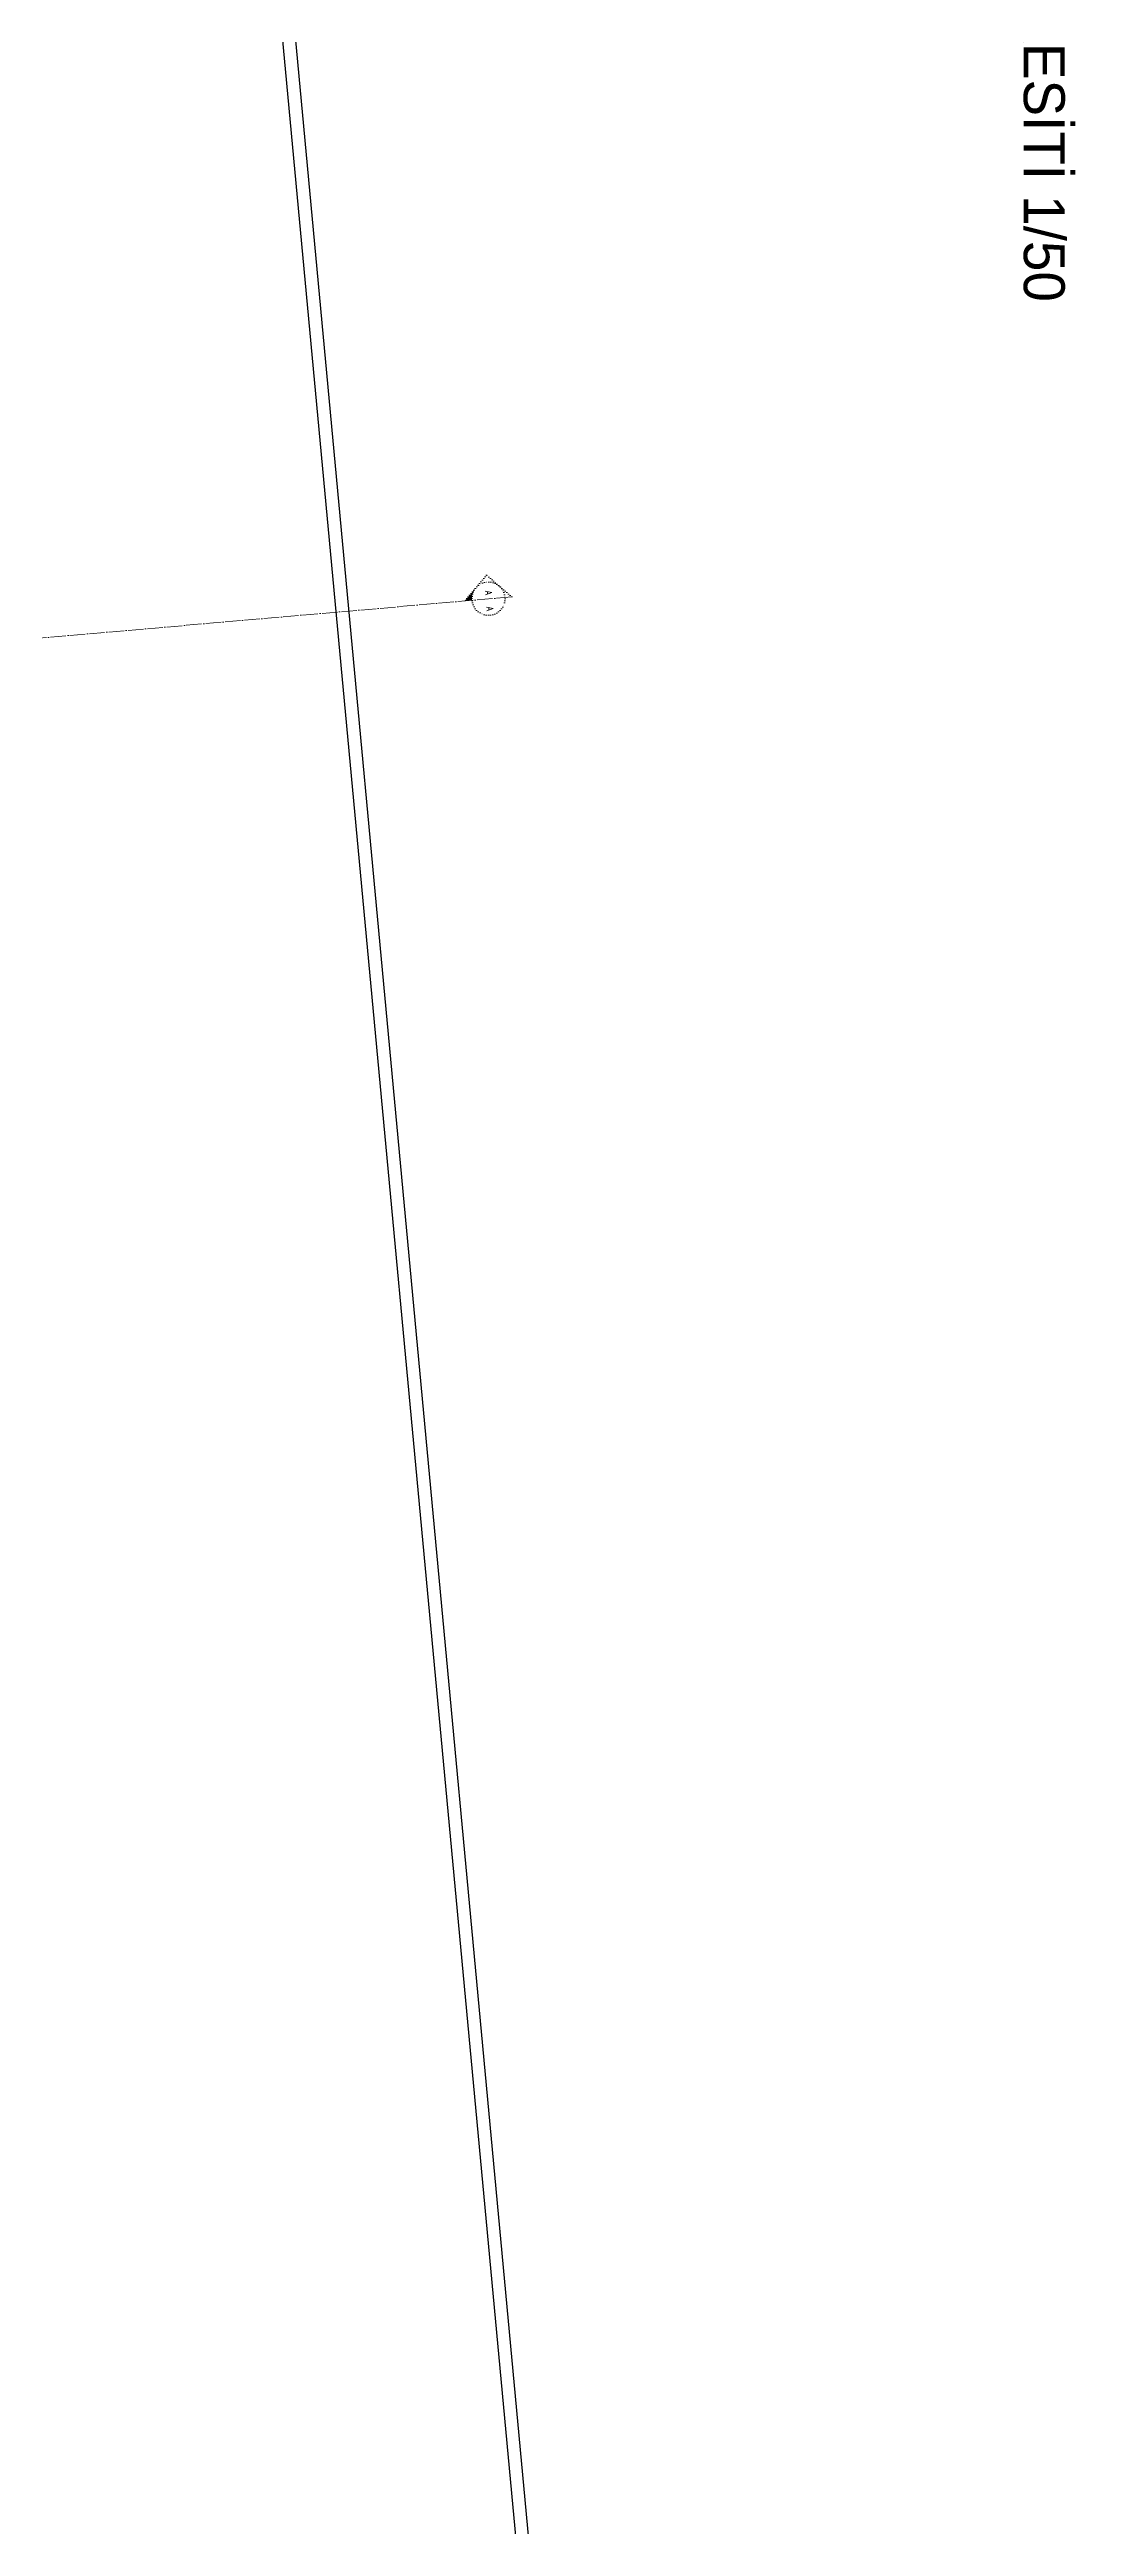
# Model space of a CAD drawing. Header units: millimetres. Extents: x -16104 to 67872, y -88009 to 12107.
# Drawn here: x 2562 to 2963, y -6407 to -5439 of the extents above; entities that cross this region are included whole.
import ezdxf
from ezdxf.enums import TextEntityAlignment as Align

# ---------------------------------------------------------------- set-up
doc = ezdxf.new("R2010")
doc.units = ezdxf.units.MM
doc.linetypes.add('ACAD_ISO04W100', pattern=[30, 24, -3, 0, -3])
doc.linetypes.add('ACAD_ISO07W100', pattern=[3, 0, -3])
for name, color, linetype, lineweight in [('AKS', 1, 'ACAD_ISO07W100', 5), ('duvar', 123, 'Continuous', 25), ('TARAMA', 8, 'Continuous', 15)]:
    doc.layers.add(name, color=color, linetype=linetype, lineweight=lineweight)
doc.styles.add('DIMENSIONS', font='simplex', dxfattribs={"width": 0.8})
doc.styles.add('ÖLÇÜ-50', font='comic.ttf', dxfattribs={"height": 12.5})

# ---------------------------------------------------------------- blocks, each defined once
blk = doc.blocks.new('tyl')
at = {"layer": 'AKS'}
blk.add_hatch(color=1, dxfattribs=at).paths.add_polyline_path([(-20704.5, 8473.8), (-20687.7, 8493.5, 0.198912), (-20693.8, 8474.6)])
blk.add_hatch(color=1, dxfattribs=at).paths.add_polyline_path([(-20704.5, 8473.8), (-20687.7, 8493.5, 0.198912), (-20693.8, 8474.6)])
at = {"layer": 'AKS', "color": 1, "linetype": 'ACAD_ISO07W100'}
for p, q in [((-20670.9, 8513.2), (-20704.5, 8473.8)), ((-20631.4, 8479.6), (-20670.9, 8513.2))]:
    blk.add_line(p, q, dxfattribs=at)
at = {"layer": 'AKS', "color": 1, "linetype": 'ACAD_ISO04W100'}
blk.add_line((-20631.4, 8479.6), (-24446, 8145.9), dxfattribs=at)
at = {"layer": 'AKS', "color": 1, "linetype": 'ACAD_ISO07W100'}
blk.add_circle((-20668, 8476.7), 25.9, dxfattribs=at)
at = {"layer": 'duvar'}
for p, q in [((-21037.6, 9865.2), (-20192.1, 797.5)), ((-21019.6, 9887.6), (-20170.3, 779.1))]:
    blk.add_line(p, q, dxfattribs=at)
at = {"layer": 'AKS', "color": 1, "style": 'DIMENSIONS', "width": 0.8}
for p in [(-20667.7, 8486.1), (-20665.6, 8461.1)]:
    blk.add_text('A', height=10.4, rotation=274.5779, dxfattribs=at).set_placement(p, align=Align.MIDDLE)
at = {"layer": 'TARAMA', "style": 'ÖLÇÜ-50'}
blk.add_text('ARAZİ KESİTİ 1/50', height=64, rotation=270, dxfattribs=at).set_placement((-19832.1, 9677.5))

msp = doc.modelspace()

# ---------------------------------------------------------------- block references
at = {"layer": 'duvar', "xscale": 0.25, "yscale": 0.25, "zscale": 0.25}
msp.add_blockref('tyl', (7900.7, -7773.07), dxfattribs=at)

doc.saveas('drawing.dxf')
